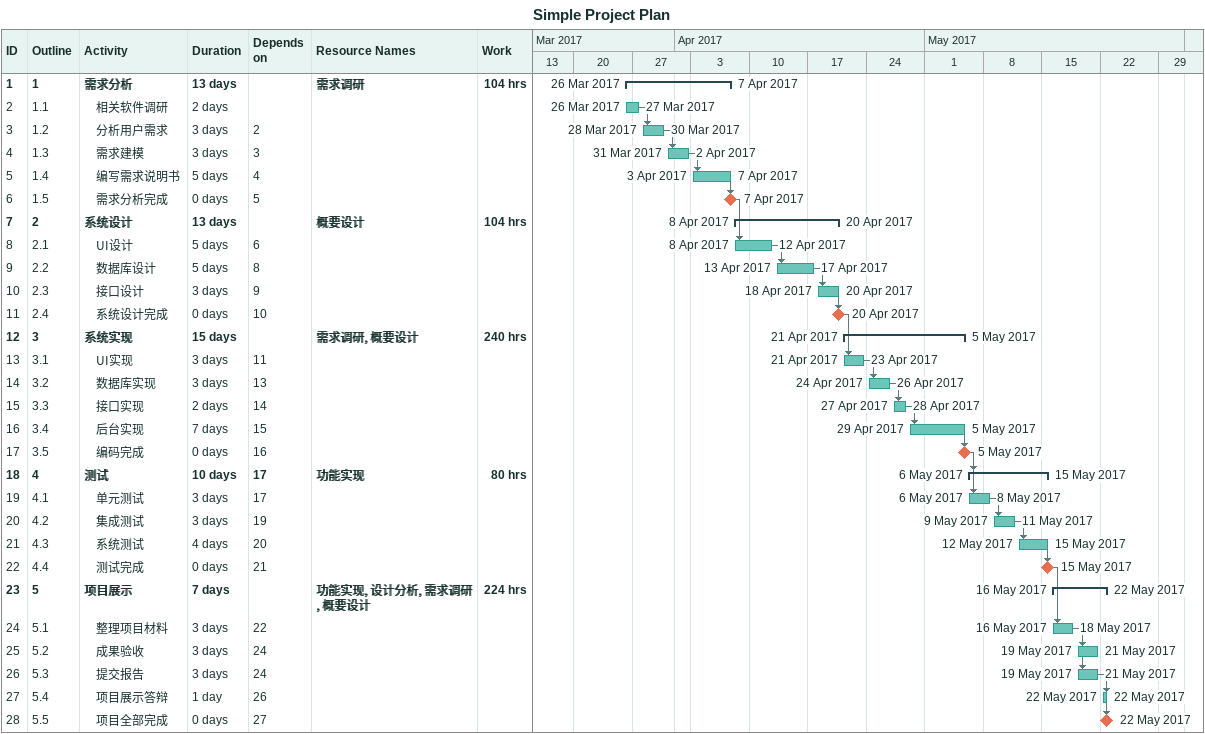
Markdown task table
Simple Project Plan

| ID | WBS | Task | Duration | Start | Finish | Predecessors | Resources | Work (h) |
|---|---|---|---|---|---|---|---|---|
| 1 | 1 | **需求分析** | 13d | 2017-03-26 | 2017-04-07 |  | 需求调研 | 104 |
| 2 | 1.1 | 相关软件调研 | 2d | 2017-03-26 | 2017-03-27 |  |  |  |
| 3 | 1.2 | 分析用户需求 | 3d | 2017-03-28 | 2017-03-30 | 2 |  |  |
| 4 | 1.3 | 需求建模 | 3d | 2017-03-31 | 2017-04-02 | 3 |  |  |
| 5 | 1.4 | 编写需求说明书 | 5d | 2017-04-03 | 2017-04-07 | 4 |  |  |
| 6 | 1.5 | 需求分析完成 | 0d | 2017-04-07 | 2017-04-07 | 5 |  |  |
| 7 | 2 | **系统设计** | 13d | 2017-04-08 | 2017-04-20 |  | 概要设计 | 104 |
| 8 | 2.1 | UI设计 | 5d | 2017-04-08 | 2017-04-12 | 6 |  |  |
| 9 | 2.2 | 数据库设计 | 5d | 2017-04-13 | 2017-04-17 | 8 |  |  |
| 10 | 2.3 | 接口设计 | 3d | 2017-04-18 | 2017-04-20 | 9 |  |  |
| 11 | 2.4 | 系统设计完成 | 0d | 2017-04-20 | 2017-04-20 | 10 |  |  |
| 12 | 3 | **系统实现** | 15d | 2017-04-21 | 2017-05-05 |  | 需求调研, 概要设计 | 240 |
| 13 | 3.1 | UI实现 | 3d | 2017-04-21 | 2017-04-23 | 11 |  |  |
| 14 | 3.2 | 数据库实现 | 3d | 2017-04-24 | 2017-04-26 | 13 |  |  |
| 15 | 3.3 | 接口实现 | 2d | 2017-04-27 | 2017-04-28 | 14 |  |  |
| 16 | 3.4 | 后台实现 | 7d | 2017-04-29 | 2017-05-05 | 15 |  |  |
| 17 | 3.5 | 编码完成 | 0d | 2017-05-05 | 2017-05-05 | 16 |  |  |
| 18 | 4 | **测试** | 10d | 2017-05-06 | 2017-05-15 | 17 | 功能实现 | 80 |
| 19 | 4.1 | 单元测试 | 3d | 2017-05-06 | 2017-05-08 | 17 |  |  |
| 20 | 4.2 | 集成测试 | 3d | 2017-05-09 | 2017-05-11 | 19 |  |  |
| 21 | 4.3 | 系统测试 | 4d | 2017-05-12 | 2017-05-15 | 20 |  |  |
| 22 | 4.4 | 测试完成 | 0d | 2017-05-15 | 2017-05-15 | 21 |  |  |
| 23 | 5 | **项目展示** | 7d | 2017-05-16 | 2017-05-22 |  | 功能实现, 设计分析, 需求调研, 概要设计 | 224 |
| 24 | 5.1 | 整理项目材料 | 3d | 2017-05-16 | 2017-05-18 | 22 |  |  |
| 25 | 5.2 | 成果验收 | 3d | 2017-05-19 | 2017-05-21 | 24 |  |  |
| 26 | 5.3 | 提交报告 | 3d | 2017-05-19 | 2017-05-21 | 24 |  |  |
| 27 | 5.4 | 项目展示答辩 | 1d | 2017-05-22 | 2017-05-22 | 26 |  |  |
| 28 | 5.5 | 项目全部完成 | 0d | 2017-05-22 | 2017-05-22 | 27 |  |  |
